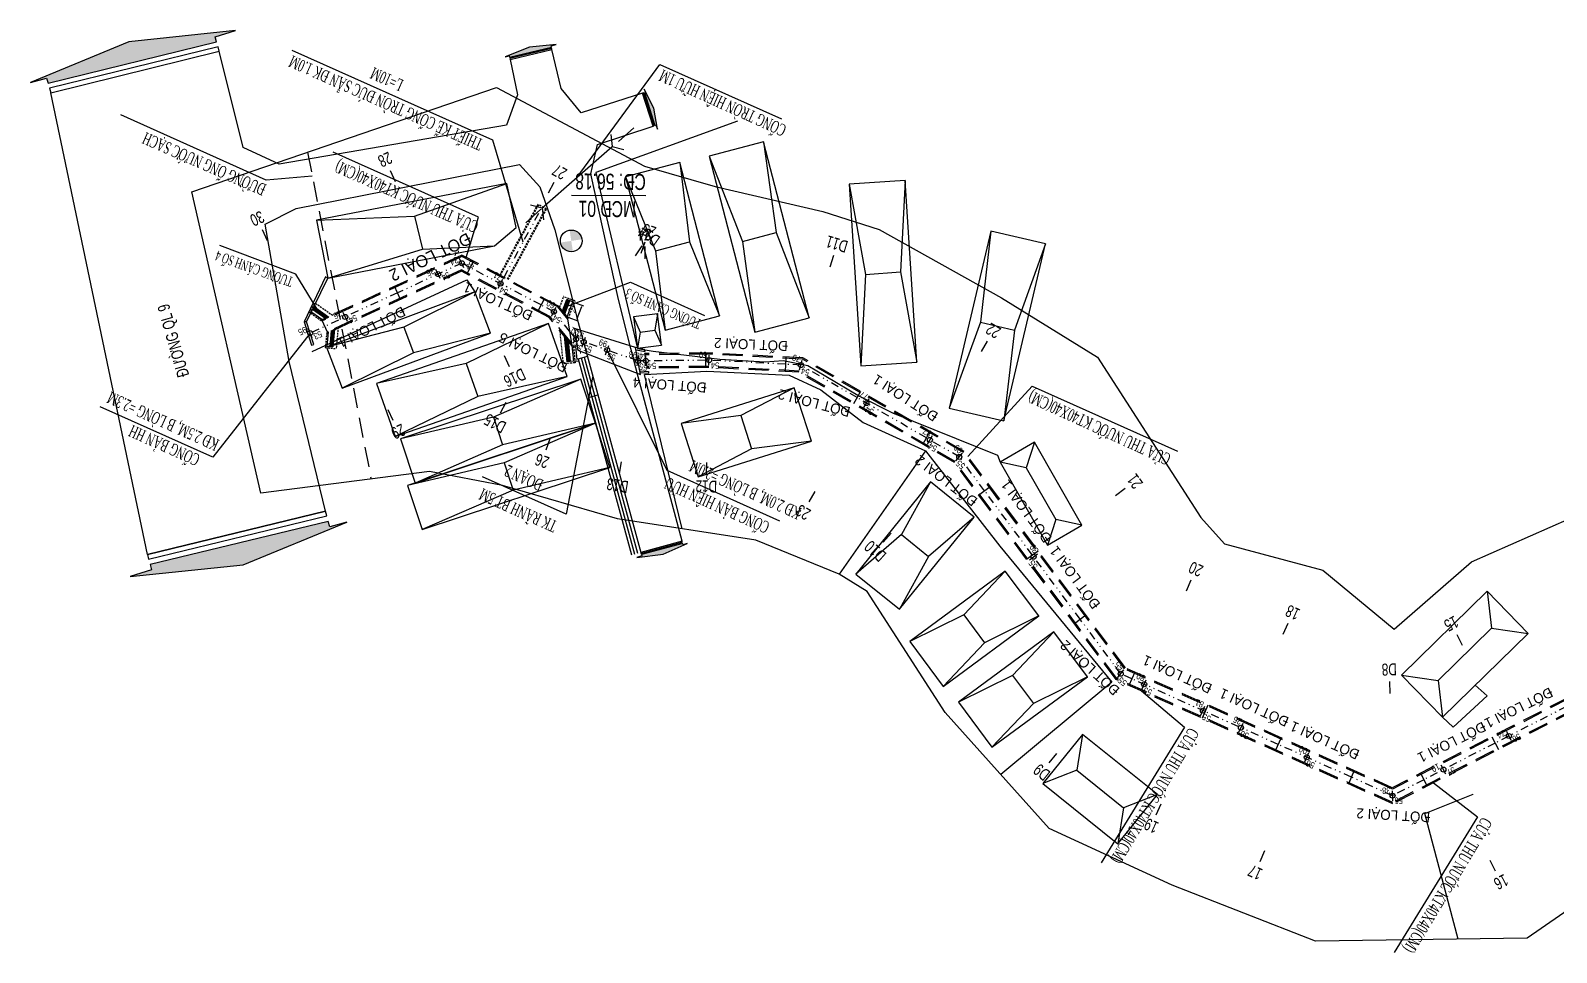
# Model space of a CAD drawing. Header units: metres. Extents: x 2360 to 4597, y 3667 to 5085.
# Drawn here: x 2359.8 to 2550.1, y 4850.1 to 4965.2 of the extents above; entities that cross this region are included whole.
import ezdxf
from ezdxf.enums import TextEntityAlignment as Align

# ---------------------------------------------------------------- set-up
doc = ezdxf.new("R2010")
doc.units = ezdxf.units.M
doc.header["$MEASUREMENT"] = 0
doc.linetypes.add('DIVIDEX2', pattern=[2.5, 1, -0.5, 0, -0.5, 0, -0.5])
doc.linetypes.add('HIDDEN', pattern=[0.375, 0.25, -0.125])
for name, color, linetype in [('1-So hoa', 4, 'Continuous'), ('1-sohoa', 4, 'Continuous'), ('1-text', 2, 'Continuous'), ('DO', 1, 'Continuous'), ('duong bao', 4, 'Continuous'), ('G-C-KBao', 140, 'Continuous'), ('SO-HOA', 34, 'Continuous'), ('SOHOA', 34, 'Continuous'), ('Ten-coc', 1, 'Continuous'), ('tim-coc', 231, 'Continuous'), ('TK', 4, 'Continuous'), ('Ve-coc', 6, 'Continuous')]:
    doc.layers.add(name, color=color, linetype=linetype)
doc.styles.add('0-Hoa-thuong', font='VHARIAL.TTF', dxfattribs={"width": 0.7})
doc.styles.add('in-B', font='VHAVANB.TTF')
doc.styles.get("Standard").update_dxf_attribs({"font": 'VHARIALN.TTF', "height": 2})
doc.styles.add('TDHEADER', font='VNARIAL.TTF', dxfattribs={"width": 0.7, "height": 2})
doc.styles.add('XL97-1', font='vntimeh.shx', dxfattribs={"width": 0.6})
doc.linetypes.add('FENCELINE2', pattern='A,0.25,-0.1,[132,ltypeshp.shx,S=0.1,R=0,X=-0.1,Y=0],-0.1,1', length=1.45)
doc.dimstyles.new('1-500', dxfattribs={"dimtxt": 0.9, "dimasz": 0.2, "dimexe": 0.2, "dimexo": 0.2, "dimgap": 0.5, "dimtad": 1, "dimdsep": 46, "dimtxsty": 'XL97-1', "dimcen": 0.2, "dimclrd": 8, "dimclre": 8, "dimclrt": 3, "dimadec": 0, "dimazin": 0, "dimtfac": 1, "dimtix": 1, "dimtofl": 0, "dimtmove": 0, "dimatfit": 3, "dimfxl": 1, "dimtolj": 1, "dimtzin": 0, "dimarcsym": 0})
doc.dimstyles.get("Standard").update_dxf_attribs({"dimtxt": 0.18, "dimasz": 0.18, "dimexe": 0.18, "dimexo": 0.0625, "dimgap": 0.09, "dimtad": 0, "dimtih": 1, "dimtoh": 1, "dimdec": 4, "dimzin": 0, "dimdsep": 46, "dimtxsty": 'Standard', "dimcen": 0.09, "dimadec": 0, "dimazin": 0, "dimtfac": 1, "dimtdec": 4, "dimtofl": 0, "dimtmove": 0, "dimatfit": 3, "dimfxl": 1, "dimtolj": 1, "dimtzin": 0, "dimarcsym": 0})

# ---------------------------------------------------------------- blocks, each defined once
blk = doc.blocks.new('NX')
at = {"layer": 'SOHOA'}
blk.add_lwpolyline([(0, -1), (1, -1), (1, 0), (0, 0)], close=True, dxfattribs=at)
for points in [[(0, 0), (0.5, -0.1887014423346045), (1, 0)], [(0.5, -0.8112985576653955), (0.5, -0.1887014423346045)], [(0, -1), (0.5, -0.8112985576653955), (1, -1)]]:
    blk.add_lwpolyline(points, dxfattribs=at)
blk = doc.blocks.new('A$C38D81ADC')
at = {"layer": 'G-C-KBao', "extrusion": (0.6331893065978269, 0.1582175798796144, 0.7576532844429577)}
h = blk.add_hatch(color=8, dxfattribs=at)
edge = h.paths.add_edge_path()
edge.add_line((-4.584230629028752, -0.3509789606323466), (-4.080326699884608, -0.3114121132530272))
edge.add_line((-4.080326700117439, -0.3114121129037812), (-4.084882298717275, -0.1521511418977752))
edge.add_line((-4.084882298717275, -0.1521511416649446), (0.003176214639096564, -0.1639663367532193))
edge.add_line((0.003176215337589383, -0.1639663367532194), (0.0128356225322932, -0.3191394424065948))
edge.add_line((0.01283562299795449, -0.3191394425230101), (0.4038063914049416, -0.3064479733584449))
edge.add_line((0.4038063904736191, -0.3064479738241062), (-2.072547059273347, -0.7913890270283446))
edge.add_line((-2.072547058807686, -0.7913890267955139), (-4.584230628563091, -0.350978960399516))
h = blk.add_hatch(color=8, dxfattribs=at)
edge = h.paths.add_edge_path()
edge.add_line((-4.584230629028752, -0.3509789606323466), (-4.080326699884608, -0.3114121130201966))
edge.add_line((-4.080326700117439, -0.3114121129037812), (-4.084882298717275, -0.1521511418977752))
edge.add_line((-4.084882298717275, -0.1521511416649446), (0.003176214639096564, -0.1639663367532193))
edge.add_line((0.003176215337589383, -0.1639663367532194), (0.0128356225322932, -0.3191394424065948))
edge.add_line((0.01283562299795449, -0.3191394425230101), (0.4038063914049416, -0.3064479733584449))
edge.add_line((0.4038063904736191, -0.3064479738241062), (-2.072547059273347, -0.7913890270283446))
edge.add_line((-2.072547058807686, -0.7913890267955139), (-4.584230628563091, -0.350978960399516))
h = blk.add_hatch(color=8, dxfattribs=at)
edge = h.paths.add_edge_path()
edge.add_line((-4.584230629028752, -0.3509789606323466), (-4.080326699884608, -0.3114121130201966))
edge.add_line((-4.080326700117439, -0.3114121129037812), (-4.084882298717275, -0.1521511418977752))
edge.add_line((-4.084882298717275, -0.1521511416649446), (0.003176214639096564, -0.1639663367532193))
edge.add_line((0.003176215337589383, -0.1639663367532194), (0.0128356225322932, -0.3191394424065948))
edge.add_line((0.01283562299795449, -0.3191394425230101), (0.4038063914049416, -0.3064479733584449))
edge.add_line((0.4038063904736191, -0.3064479738241062), (-2.072547059273347, -0.7913890270283446))
edge.add_line((-2.072547058807686, -0.7913890267955139), (-4.584230628563091, -0.350978960399516))
at = {"layer": 'G-C-KBao', "color": 8, "extrusion": (0.633189306597825, 0.158217579879614, 0.7576532844429591), "elevation": 3.236586623711624e-10}
for points in [[(0.003176219350575264, -0.1639663418155541), (-4.084882292881846, -0.1521511473444793), (-4.080326693581654, -0.3114121190278082), (-4.584230623872717, -0.3509789643354873), (-2.072547053104003, -0.791389033222978), (0.4038063966070207, -0.3064479797460559), (0.01283562754121442, -0.3191394471545217)], [(0.003176219830681726, -0.1639663430747021), (-4.084882292881846, -0.1521511473444793), (-4.080326693581654, -0.3114121190278082), (-4.584230623872717, -0.3509789643354873), (-2.072547053104003, -0.791389033222978), (0.4038063966070207, -0.3064479797460559), (0.01283562754121442, -0.3191394471545217)]]:
    blk.add_lwpolyline(points, close=True, dxfattribs=at)
at = {"layer": 'G-C-KBao', "color": 8, "extrusion": (0.6331893065978252, 0.158217579879614, 0.7576532844429591), "elevation": -1.587772286912315e-09}
blk.add_lwpolyline([(0.003176223783053763, -0.1639663391389135), (-4.084882290087009, -0.1521511445016429), (-4.080326691351587, -0.3114121154104761), (-4.584230620174337, -0.3509789618536561), (-2.072547048897638, -0.7913890279472013), (0.403806399825293, -0.3064479759290968), (0.01283563166302911, -0.3191394435086195)], close=True, dxfattribs=at)
at = {"layer": 'G-C-KBao', "color": 8, "extrusion": (0.633189306597825, 0.158217579879614, 0.7576532844429591)}
blk.add_lwpolyline([(1.754831803053164e-06, 0.137581974302883), (-4.092059339242618, 0.1375819743364789), (-4.092059340495449, 0.005265552775058135), (0, 0)], close=True, dxfattribs=at)
blk = doc.blocks.new('MCD')
at = {"layer": '1-So hoa'}
h = blk.add_hatch(color=7, dxfattribs=at)
h.paths.add_polyline_path([(-0.8979093547677621, 0.1207768730819225), (0, 0), (0.1207768731983379, 0.8979093546513468, 0.4142135623730877)])
h.paths.add_polyline_path([(-0.1207768731983379, -0.8979093548841774, 0.4142135623731024), (0.8979093547677621, -0.1207768733147532), (0, 0)])
at = {"layer": '1-So hoa', "color": 7}
blk.add_circle((1.164153218269348e-10, 0), 0.9059957298163113, dxfattribs=at)
blk = doc.blocks.new('tc')
at = {"layer": 'duong bao', "color": 9, "linetype": 'HIDDEN', "flags": 128}
for points in [[(-1.515544456622592, 0.8999999999996362), (-0.03665834246703525, 3.461505888325519)], [(1.273205080756725, 2.705255888326064), (-0.03665834246703525, 3.461505888325519)], [(-1.515544456622592, -0.8999999999996362), (-0.03665834246703525, -3.461505888325519)], [(1.273205080756725, -2.705255888326064), (-0.03665834246703525, -3.461505888325519)]]:
    blk.add_lwpolyline(points, dxfattribs=at)
at = {"layer": 'duong bao', "flags": 128}
for points in [[(-0.938194187433055, 0.8999999999996362), (0.296354359425095, 3.038300807568703)], [(-0.4618802153518118, 0.8999999999996362), (0.6535898384863685, 2.832050807568521)], [(0, 0.8999999999996362), (1, 2.632050807568703)], [(1, 2.632050807568703), (0.296354359425095, 3.038300807568703)], [(-0.938194187433055, -0.8999999999996362), (0.296354359425095, -3.038300807568703)], [(-0.4618802153518118, -0.8999999999996362), (0.6535898384863685, -2.832050807568521)], [(0, -0.8999999999996362), (1, -2.632050807568703)], [(1, -2.632050807568703), (0.296354359425095, -3.038300807568703)]]:
    blk.add_lwpolyline(points, dxfattribs=at)
at = {"layer": 'duong bao', "color": 8, "flags": 128}
for points in [[(-0.9118985149634682, 0.8999999999996362), (0.3160761137773989, 3.026914447385025)], [(-0.8843105915721026, 0.8999999999996362), (0.3367670563206957, 3.014968526137636)], [(-0.813567520905508, 0.8999999999996362), (0.3898243593212101, 2.984335877968078)], [(-0.7086212640533631, 0.8936279860008653), (0.471293214958223, 2.937299812235324)], [(-0.6148204351025015, 0.8999999999996362), (0.5388846736732376, 2.898275865351025)], [(-0.9118985149634682, -0.8999999999996362), (0.3160761137773989, -3.026914447385025)], [(-0.8843105915721026, -0.8999999999996362), (0.3367670563206957, -3.014968526137636)], [(-0.813567520905508, -0.8999999999996362), (0.3898243593212101, -2.984335877968078)], [(-0.7196579160463443, -0.8999999999996362), (0.4602565629652418, -2.943671826234095)], [(-0.6148204351025015, -0.8999999999996362), (0.5388846736732376, -2.898275865351025)]]:
    blk.add_lwpolyline(points, dxfattribs=at)
at = {"layer": 'duong bao', "color": 9, "linetype": 'HIDDEN'}
for points in [[(0.2309401076759059, 0.8999999999996362), (1.273205080756725, 2.705255888326064)], [(0, 0.8999999999996362), (0.2309401076759059, 0.8999999999996362)], [(0, -0.8999999999996362), (0.2309401076759059, -0.8999999999996362)], [(0.2309401076759059, -0.8999999999996362), (1.273205080756725, -2.705255888326064)]]:
    blk.add_lwpolyline(points, dxfattribs=at)
blk = doc.blocks.new('*D29')
at = {"layer": 'Defpoints', "color": 0}
for p in [(2427.430694497051, 4931.306447762241), (2426.727361464647, 4929.434197072422), (2427.864610828431, 4929.006975948681)]:
    blk.add_point(p, dxfattribs=at)
at = {"layer": 'TK', "color": 8, "lineweight": -2}
for p, q in [((2427.617919566033, 4931.236114459), (2428.755168929817, 4930.808893335259)), ((2426.914586533629, 4929.363863769181), (2428.051835897412, 4928.93664264544)), ((2428.497610557594, 4930.692001569519), (2427.934944131671, 4929.194201017663))]:
    blk.add_line(p, q, dxfattribs=at)
at = {"layer": 'TK', "color": 8}
for points in [[(2428.466406379431, 4930.703723786725), (2428.528814735758, 4930.680279352312), (2428.567943860835, 4930.8792266385)], [(2427.903739953507, 4929.205923234869), (2427.966148309834, 4929.182478800456), (2427.864610828431, 4929.006975948681)]]:
    blk.add_solid(points, dxfattribs=at)
at = {"layer": 'TK', "color": 3, "insert": (2427.326958266968, 4930.277184483983), "char_height": 0.9, "attachment_point": 5, "rotation": 69.41071938582257, "style": 'XL97-1'}
blk.add_mtext('\\A1;2', dxfattribs=at)
blk = doc.blocks.new('*D30')
at = {"layer": 'Defpoints', "color": 0}
for p in [(2427.284275477064, 4925.877006866344), (2427.480807059607, 4923.886686455689), (2427.927725505664, 4923.930816832386)]:
    blk.add_point(p, dxfattribs=at)
at = {"layer": 'TK', "color": 8, "lineweight": -2}
for p, q in [((2427.483307518129, 4925.896660024599), (2427.930225964186, 4925.940790401296)), ((2427.750847081375, 4925.722105201977), (2427.90807234741, 4924.129848873451)), ((2427.679839100672, 4923.906339613943), (2428.126757546729, 4923.95046999064))]:
    blk.add_line(p, q, dxfattribs=at)
at = {"layer": 'TK', "color": 8}
for points in [[(2427.784019088219, 4925.725380728352), (2427.717675074531, 4925.718829675601), (2427.731193923121, 4925.921137243042)], [(2427.941244354254, 4924.133124399827), (2427.874900340566, 4924.126573347075), (2427.927725505664, 4923.930816832386)]]:
    blk.add_solid(points, dxfattribs=at)
at = {"layer": 'TK', "color": 3, "insert": (2428.774861909453, 4925.019329539422), "char_height": 0.9, "attachment_point": 5, "rotation": 275.63931575928507, "style": 'XL97-1'}
blk.add_mtext('\\A1;2', dxfattribs=at)

msp = doc.modelspace()

# ---------------------------------------------------------------- linework, layer by layer
at = {"layer": '1-text', "color": 2}
msp.add_line((2436.524151645835, 4944.545155708227, -92.61), (2427.245962438175, 4944.591475857902, -92.61), dxfattribs=at)
at = {"layer": 'Defpoints', "color": 2}
msp.add_lwpolyline([(2562.562613895182, 4863.055546914742), (2546.449738349466, 4851.919630299656), (2520.034662183689, 4851.540405137729), (2502.156994526381, 4858.496758622915), (2486.840278913416, 4865.575175303705), (2473.843392193771, 4880.044018499855), (2464.11350024378, 4895.158280516974), (2460.611582058795, 4897.326436455939), (2450.237467323925, 4901.547108494953), (2432.975652675829, 4904.216945174659), (2418.637435402587, 4908.382843230022), (2409.52834617427, 4910.115410369734), (2388.512353405269, 4907.42294611676), (2379.90869092917, 4945.023439016623), (2417.889686830524, 4958.060012275354), (2436.334564597413, 4948.229292295241), (2445.178841359871, 4945.68054883601), (2458.609460113672, 4942.586381492855), (2465.61625646525, 4940.329448876637), (2480.886417941204, 4931.819563544062), (2492.85449975622, 4924.409719483026), (2505.742203406598, 4904.390162146527), (2508.689721086584, 4901.108824696295), (2520.935005473618, 4897.803288512229), (2529.833667782156, 4890.46315441463), (2539.495833396575, 4898.849417591359), (2568.940488715255, 4911.821968812994)], dxfattribs=at)
at = {"layer": 'DO', "color": 9, "linetype": 'HIDDEN'}
for points in [[(2418.309035613931, 4934.653022994306), (2423.071009111537, 4943.446407348928)], [(2418.396969457477, 4934.60540325933), (2423.158942955083, 4943.398787613952)], [(2419.276307892939, 4934.129205909569), (2424.038281390545, 4942.922590264191)], [(2419.364241736485, 4934.081586174593), (2424.126215234091, 4942.874970529215)], [(2424.126215234091, 4942.874970529215), (2423.071009111537, 4943.446407348928)]]:
    msp.add_lwpolyline(points, dxfattribs=at)
at = {"layer": 'DO', "color": 8, "linetype": 'DIVIDEX2'}
for points in [[(2418.836638675208, 4934.36730458445), (2423.598612172814, 4943.160688939071)], [(2414.606327534515, 4935.578763403327), (2413.562352458263, 4936.128777985098), (2405.555298800723, 4932.430198294825)], [(2423.453573943441, 4930.917622879834), (2414.606327534516, 4935.578763403329)], [(2405.555298800723, 4932.430198294825), (2394.661348246249, 4927.398117083569)], [(2427.005818470856, 4927.655601969383), (2425.054925543459, 4930.073956445081), (2423.453573943441, 4930.917622879835)], [(2436.522832748231, 4923.940605201044), (2435.552864057099, 4923.932660430299), (2427.823835889354, 4926.641576003404), (2427.005818470856, 4927.655601969382)], [(2443.964961624924, 4924.014945057654), (2436.522817654813, 4923.942148226855)], [(2453.951563831598, 4923.513602361769), (2444.402440696029, 4924.019224347338), (2443.964961624924, 4924.014945057654)], [(2462.855699002141, 4919.348745772807), (2455.846409441995, 4923.413271097182), (2453.951563831598, 4923.513602361768)], [(2471.506472911578, 4914.332361540335), (2462.855699002141, 4919.348745772808)], [(2478.747541731434, 4907.738965366661), (2475.613427825062, 4911.950833125983), (2471.504310218089, 4914.3336156364)], [(2484.717282505474, 4899.716360110838), (2478.747541731434, 4907.738965366661)], [(2490.68702327951, 4891.69375485501), (2484.717282505474, 4899.716360110838)], [(2497.136146954842, 4884.268306298201), (2495.749363455886, 4884.890585598077), (2490.68702327951, 4891.69375485501)], [(2506.259722605808, 4880.174363535888), (2497.136146954842, 4884.268306298201)], [(2515.383298256774, 4876.080420773575), (2506.259722605808, 4880.174363535888)], [(2551.326427336304, 4880.805673083934), (2542.429020550473, 4876.241009625644)], [(2524.50687390774, 4871.986478011261), (2515.383298256774, 4876.080420773575)], [(2542.429020550473, 4876.241009625645), (2533.531613764641, 4871.676346167355)], [(2533.531613764641, 4871.676346167355), (2529.643446999229, 4869.681588236081), (2524.50687390774, 4871.986478011261)]]:
    msp.add_lwpolyline(points, dxfattribs=at)
at = {"layer": 'DO', "color": 9, "linetype": 'HIDDEN', "ltscale": 10}
for points in [[(2426.873128095496, 4929.25350269439), (2425.638776642138, 4930.78362222063), (2413.588536491528, 4937.132248684469), (2396.09960058115, 4929.05384357703)], [(2426.773770965682, 4929.137764555248), (2425.541468125692, 4930.665344591372), (2413.584172485984, 4936.965003567908), (2396.16250159629, 4928.917669195099)], [(2427.23786597603, 4926.173439383517), (2424.568382961227, 4929.482568298789), (2413.540532430543, 4935.292552402288), (2396.791511747697, 4927.55592537579)], [(2427.284275477065, 4925.877006866344), (2424.471074444781, 4929.364290669531), (2413.536168424999, 4935.125307285727), (2396.854412762838, 4927.419750993859)], [(2577.684038937193, 4894.406070222512), (2576.219316092374, 4893.076522340745), (2551.496003968112, 4881.90420218234), (2529.617374500361, 4870.679742870451), (2496.331549360094, 4885.615801728713), (2476.224989277495, 4912.636572093957), (2456.110408988489, 4924.300553196788), (2444.421852177291, 4924.919457280381), (2436.355846189511, 4924.840558017551)], [(2577.784856032596, 4894.295003065917), (2576.302628804154, 4892.949566228604), (2551.561163967393, 4881.769042965583), (2529.621719916839, 4870.513383764723), (2496.234518376059, 4885.494932373606), (2476.123062368756, 4912.522282265962), (2456.066409064073, 4924.152672846854), (2444.418616930414, 4924.769418458207), (2436.383674767062, 4924.690823052436)], [(2578.793026986634, 4893.184331499956), (2577.135755921961, 4891.680005107189), (2552.212763960227, 4880.417450798026), (2529.665174081619, 4868.849792707439), (2495.264208535713, 4884.286238822549), (2475.103793281368, 4911.379383986005), (2455.626409819917, 4922.673869347509), (2444.386264461643, 4923.269030236468), (2436.661960542564, 4923.193473401276)], [(2578.893844082038, 4893.07326434336), (2577.219068633741, 4891.553048995047), (2552.277923959507, 4880.282291581269), (2529.669519498097, 4868.68343360171), (2495.167177551679, 4884.165369467442), (2475.001866372629, 4911.26509415801), (2455.582409895501, 4922.525988997575), (2444.383029214766, 4923.118991414294), (2436.689789120114, 4923.043738436159)]]:
    msp.add_lwpolyline(points, dxfattribs=at)
at = {"layer": 'duong bao', "color": 9, "linetype": 'HIDDEN'}
for points in [[(2425.770767949697, 4930.620003928254), (2426.272363285098, 4931.955235133738)], [(2426.873128095496, 4929.25350269439), (2427.688252869274, 4931.423339527983)], [(2427.284275477065, 4925.877006866343), (2427.494654274339, 4925.781748822111)], [(2427.494654274339, 4925.781748822111), (2427.699492258927, 4923.707307572878)]]:
    msp.add_lwpolyline(points, dxfattribs=at)
at = {"layer": 'duong bao'}
for points in [[(2426.13518452682, 4930.168267983176), (2426.670092654314, 4931.592176806656)], [(2426.435828202948, 4929.795585828484), (2427.056244359088, 4931.447114368722)], [(2426.727361464646, 4929.434197072421), (2427.430694497051, 4931.306447762241)]]:
    msp.add_lwpolyline(points, dxfattribs=at)
at = {"layer": 'duong bao', "color": 8}
for points in [[(2426.151782040437, 4930.14769347046), (2426.69141077502, 4931.58416840342)], [(2426.169195207364, 4930.126107862362), (2426.713776534318, 4931.575766442405)], [(2426.21384738654, 4930.070756389277), (2426.771128530985, 4931.554221489076)], [(2426.282410274843, 4929.985764862851), (2426.859191837497, 4931.521139470332)], [(2426.33929416744, 4929.915250784746), (2426.932254448973, 4931.493692639433)]]:
    msp.add_lwpolyline(points, dxfattribs=at)
at = {"layer": 'duong bao', "color": 9, "linetype": 'HIDDEN', "flags": 128}
for points in [[(2427.688252869274, 4931.423339527983), (2426.272363285098, 4931.955235133739)], [(2425.781439049558, 4927.739944165293), (2426.194312448371, 4923.558680563579)], [(2427.699492258927, 4923.707307572878), (2426.194312448371, 4923.558680563579)]]:
    msp.add_lwpolyline(points, dxfattribs=at)
at = {"layer": 'duong bao', "flags": 128}
for points in [[(2427.430694497052, 4931.306447762241), (2426.670092654313, 4931.592176806656)], [(2426.353948164798, 4927.030253765694), (2426.67223939278, 4923.80684550028)], [(2426.826268184872, 4926.444759186024), (2427.082742977477, 4923.847380139181)], [(2427.284275477065, 4925.877006866343), (2427.480807059608, 4923.886686455689)], [(2427.480807059608, 4923.886686455689), (2426.67223939278, 4923.80684550028)]]:
    msp.add_lwpolyline(points, dxfattribs=at)
at = {"layer": 'duong bao', "color": 8, "flags": 128}
for points in [[(2426.380023344777, 4926.997930603658), (2426.694901897857, 4923.809083279666)], [(2426.407379939994, 4926.964018981163), (2426.718678108739, 4923.811431030474)], [(2426.477529821198, 4926.877060195883), (2426.779646893624, 4923.817451313296)], [(2426.570651982318, 4926.761624647386), (2426.860581385769, 4923.825443083736)], [(2426.674610387921, 4926.632756336908), (2426.950933893277, 4923.834364823771)]]:
    msp.add_lwpolyline(points, dxfattribs=at)
at = {"layer": 'SO-HOA', "elevation": 55.297}
for points in [[(2362.296796858107, 4957.396956309548), (2383.319673672456, 4962.577141746891)], [(2374.359499400314, 4899.768969612703), (2396.575208960771, 4905.166726660569)]]:
    msp.add_lwpolyline(points, dxfattribs=at)
at = {"layer": 'SOHOA', "color": 3}
for points, elevation in [([(2419.611218986268, 4961.547998799266), (2420.512, 4957.117), (2419.152, 4953.368), (2390.781, 4948.475), (2386.283, 4950.551), (2383.319673672456, 4962.577141746891)], 57.324), ([(2374.359499400314, 4899.768969612703), (2362.296796858107, 4957.396956309548)], 55.297), ([(2441.030794005402, 4901.447615858165), (2435.583, 4921.959), (2434.668, 4925.479), (2433.1, 4931.597), (2429.651, 4947.292), (2430.493, 4950.928), (2437.428943244049, 4953.214477902601)], 56.118), ([(2423.597, 4943.0325), (2432.324, 4950.683)], 55.916), ([(2396.575208960771, 4905.166726660569), (2392.035, 4923.853), (2389.049, 4941.017), (2392.911, 4942.973), (2420.781, 4948.436), (2423.288, 4945.673), (2425.169, 4940.302), (2428.083, 4928.712), (2435.880201861571, 4900.046615742775)], 55.237), ([(2422.144432009749, 4943.395984808524), (2423.597002284739, 4943.03250200291), (2423.760902936108, 4941.550849446214)], 55.916)]:
    msp.add_lwpolyline(points, dxfattribs=dict(at, elevation=elevation))
for points in [[(2419.611218986268, 4961.547998799266), (2424.814650088101, 4962.787105702641)], [(2436.106419375062, 4957.331296086824), (2428.451, 4954.872), (2425.972, 4957.927), (2424.814650088101, 4962.787105702641)], [(2437.428943244049, 4953.214477902601), (2436.106419375062, 4957.331296086824)], [(2432.152256903128, 4952.170475869531), (2432.324, 4950.683), (2433.771814870263, 4950.328049547505)], [(2441.030794005402, 4901.447615858165), (2435.880201861571, 4900.046615742775)]]:
    msp.add_lwpolyline(points, dxfattribs=at)
at = {"layer": 'SOHOA', "linetype": 'FENCELINE2'}
for points in [[(2447.9594833418, 4953.841259603323), (2430.279, 4947.435), (2435.473, 4925.48), (2437.427, 4925.149), (2445.766, 4924.157), (2451.382, 4923.803), (2453.657, 4923.992), (2456.729, 4923.372), (2458.953, 4922.041), (2463.153, 4919.541), (2467.278, 4917.463), (2480.361, 4912.181), (2480.716, 4911.284)], [(2537.811631365486, 4851.79561825823), (2533.662, 4867.441), (2539.704, 4869.86), (2539.704, 4869.86)]]:
    msp.add_lwpolyline(points, dxfattribs=at)
at = {"layer": 'SOHOA', "color": 5, "linetype": 'HIDDEN', "ltscale": 10, "elevation": 54.824}
msp.add_lwpolyline([(2394.345583127514, 4949.978748857917), (2402.253681813597, 4909.183416627692)], dxfattribs=at)
at = {"layer": 'SOHOA'}
for points, elevation in [([(2395.452303127482, 4941.513985184359), (2396.846, 4934.277), (2417.627, 4938.279), (2420.34, 4940.595), (2419.188, 4946.085)], 56.004), ([(2394.820163872246, 4925.909908243674), (2395.106, 4926.001), (2394.214, 4928.8), (2396.846, 4934.277), (2396.575601660655, 4934.406941287047), (2393.891966388419, 4928.82249205223)], 55.076)]:
    msp.add_lwpolyline(points, close=True, dxfattribs=dict(at, elevation=elevation))
for points, elevation in [([(2395.452303127482, 4941.513985184359), (2407.664171455225, 4942.011235665261), (2419.188, 4946.085)], 56.004), ([(2407.664171455225, 4942.011235665261), (2408.659852611894, 4937.886149907144)], 56.004), ([(2396.846, 4934.277), (2408.659852611894, 4937.886149907144), (2417.627, 4938.279)], 56.004), ([(2394.214, 4928.8), (2393.891966388419, 4928.82249205223)], 54.797), ([(2428.038, 4925.278), (2435.867, 4922.258), (2435.246, 4925.599364220618), (2427.612, 4927.999), (2428.038, 4925.278)], 55.624), ([(2535.866026952669, 4879.459377144266), (2537.207326442322, 4878.231551014186), (2541.453, 4882.152), (2539.958786726981, 4883.457098093363)], 59.73713888128392)]:
    msp.add_lwpolyline(points, dxfattribs=dict(at, elevation=elevation))
at = {"layer": 'SOHOA', "linetype": 'FENCELINE2'}
for points, elevation in [([(2394.921, 4925.114), (2414.214, 4934.032), (2415.205, 4932.548)], 55.101), ([(2441.070681575482, 4902.96490965463), (2436.341, 4922.233), (2444.107, 4922.662), (2454.405, 4922.152), (2458.355, 4920.32), (2463.631, 4916.266), (2471.388, 4912.716), (2460.611582058795, 4897.326436455939)], 56.001), ([(2471.388, 4912.716), (2480.652677137689, 4900.820810804373), (2494.625, 4883.865), (2480.790828906186, 4872.309753011862)], 55.195)]:
    msp.add_lwpolyline(points, dxfattribs=dict(at, elevation=elevation))
at = {"layer": 'SOHOA', "color": 9, "elevation": 55.237}
msp.add_lwpolyline([(2428.067538358876, 4924.19690843801), (2434.722273993273, 4899.731650583081)], dxfattribs=at)
at = {"layer": 'SOHOA', "color": 8, "elevation": 55.237}
for points in [[(2428.453514314975, 4924.301896824574), (2435.108249949372, 4899.836638969646)], [(2428.839490271074, 4924.406885211139), (2435.494225905471, 4899.94162735621)]]:
    msp.add_lwpolyline(points, dxfattribs=at)
at = {"layer": 'Ten-coc'}
for p, q in [((2404.636311078058, 4947.702488940487), (2405.265321229465, 4946.340745121178)), ((2425.052768736336, 4946.181799110941), (2424.353597657812, 4944.854712149602)), ((2388.685751807881, 4940.334683367006), (2389.314761959288, 4938.972939547697)), ((2436.40638319149, 4938.733407204947), (2435.910244808138, 4937.317834280451)), ((2436.040194741164, 4938.284339731071), (2435.175314862026, 4937.058785654474)), ((2436.383435076534, 4938.191466543774), (2436.398106926879, 4936.691538299889)), ((2459.910247849435, 4937.07151832727), (2459.482475385494, 4935.633808092524)), ((2479.093847218732, 4926.405132861501), (2478.341389583861, 4925.107516775085)), ((2419.537948896636, 4923.192211701663), (2418.908938745229, 4924.553955520972)), ((2405.012681490658, 4916.48277008665), (2404.383671339252, 4917.84451390596)), ((2418.412800297478, 4917.466630312363), (2419.111971376002, 4918.793717273702)), ((2424.073110836162, 4912.856259120019), (2424.569249219515, 4914.271832044514)), ((2433.231062102316, 4909.873082354027), (2433.475462308083, 4911.353037941003)), ((2444.095243175951, 4909.772535971309), (2444.127579757012, 4911.272187379313)), ((2456.890344802962, 4906.335402408081), (2457.642802437833, 4907.633018494496)), ((2496.310677995914, 4908.006630371946), (2495.107287207541, 4907.11116925584)), ((2466.128792636295, 4901.315787506146), (2467.127175287744, 4902.435265992445)), ((2504.502776100495, 4896.581619216762), (2503.888684686148, 4895.213082869117)), ((2516.573266686715, 4891.165332942225), (2515.959175272369, 4889.79679659458)), ((2537.659369445641, 4889.809923669817), (2538.344068964384, 4888.475312651943)), ((2529.271353924621, 4883.92672939873), (2529.310521616685, 4882.427240855294)), ((2486.828663983531, 4873.778267166539), (2487.767684980621, 4874.947984896175)), ((2500.161270475623, 4867.291992573374), (2500.775361889971, 4868.660528921018)), ((2513.116747900006, 4861.478593850882), (2513.730839314353, 4862.847130198527)), ((2542.491943465589, 4860.257388612031), (2541.807243946845, 4861.591999629905))]:
    msp.add_line(p, q, dxfattribs=at)
at = {"layer": 'TK'}
for p, q in [((2405.932704891566, 4931.61315200324), (2405.177892709878, 4933.24724458641)), ((2396.854412762838, 4927.419750993859), (2396.09960058115, 4929.05384357703))]:
    msp.add_line(p, q, dxfattribs=at)
for points in [[(2415.025830181629, 4936.375015580129), (2414.186824887401, 4934.782511226524)], [(2423.873076590554, 4931.713875056636), (2423.034071296326, 4930.12137070303)], [(2426.727361464647, 4929.434197072421), (2427.284275477065, 4925.877006866344)], [(2428.067538358876, 4924.19690843801), (2429.225466227173, 4924.511873597703)], [(2436.355846189511, 4924.840558017551), (2436.689789120114, 4923.043738436159)], [(2443.956158514717, 4924.914902003985), (2443.973764735132, 4923.114988111322)], [(2453.999151783181, 4924.412343362759), (2453.903975880015, 4922.614861360777)], [(2429.379893190931, 4919.372208986772), (2430.537821059228, 4919.687174146465)], [(2463.307173583064, 4920.127315424657), (2462.404224421218, 4918.570176120958)], [(2471.957947492501, 4915.110931192185), (2471.054998330656, 4913.553791888485)], [(2478.02550725841, 4907.201688696998), (2479.469576204459, 4908.276242036325)], [(2483.995248032447, 4899.179083441172), (2485.439316978497, 4900.2536367805)], [(2489.964988806485, 4891.156478185347), (2491.409057752534, 4892.231031524674)], [(2497.504601803449, 4885.089428106787), (2496.767692106233, 4883.447184489612)], [(2506.628177454416, 4880.995485344475), (2505.891267757199, 4879.3532417273)], [(2515.751753105381, 4876.90154258216), (2515.014843408164, 4875.259298964985)], [(2542.018200839227, 4877.04177623637), (2542.839840261719, 4875.44024301492)], [(2524.875328756348, 4872.807599819848), (2524.138419059131, 4871.165356202673)], [(2533.120794053396, 4872.477112778078), (2533.942433475889, 4870.875579556629)]]:
    msp.add_lwpolyline(points, dxfattribs=at)
at = {"layer": 'TK', "elevation": 55.624}
for points in [[(2435.297272469, 4925.323486614469), (2436.45039861707, 4925.119539843881), (2436.361437029535, 4925.35060718036), (2435.246, 4925.599364220618)], [(2435.78484021181, 4922.70007049377), (2436.868669615514, 4922.621382036515), (2436.868669615514, 4922.373780990385), (2435.830093373441, 4922.45443765665)]]:
    msp.add_lwpolyline(points, dxfattribs=at)
at = {"layer": 'Ve-coc', "color": 6}
for p, q in [((2413.82444002135, 4935.561384727052), (2413.300264895177, 4936.696171243144)), ((2410.873995079512, 4934.198529399004), (2410.34981995334, 4935.333315915095)), ((2418.119322207637, 4933.021520077666), (2418.701964773074, 4934.127425878782)), ((2399.299172615382, 4928.851943112044), (2398.774997489209, 4929.986729628135)), ((2424.763604260741, 4929.521003544523), (2425.346246826177, 4930.626909345639)), ((2394.923435809335, 4926.830723825523), (2394.399260683162, 4927.965510341614)), ((2427.463469273046, 4926.130928471489), (2428.184202505661, 4927.15222353532)), ((2428.579701151614, 4925.714379850851), (2428.993149804407, 4926.894023954597)), ((2431.486344223245, 4924.695642370368), (2431.899792876039, 4925.875286474114)), ((2435.45103063803, 4923.316012269058), (2435.654697476169, 4924.54930859154)), ((2436.52893092579, 4923.317178125237), (2436.516704383836, 4924.567118328476)), ((2444.388967120587, 4923.394369594002), (2444.415914271471, 4924.644079100673)), ((2455.668170915353, 4922.814225166037), (2456.024647968637, 4924.012317028326)), ((2463.725168319704, 4918.12208185969), (2464.352216348763, 4919.20342859837)), ((2471.631975672931, 4913.537106671211), (2472.259023701989, 4914.618453409891)), ((2475.197435053625, 4911.484383756692), (2476.029420596499, 4912.417282495274)), ((2484.377052677877, 4899.12664097056), (2485.379878334856, 4899.872858567316)), ((2495.358104707099, 4884.403203210729), (2496.140622204674, 4885.377967985426)), ((2498.413036241551, 4883.010300435951), (2498.924779086841, 4884.150747392322)), ((2505.739267489278, 4879.722864397813), (2506.251010334567, 4880.863311354185)), ((2510.483526827781, 4877.594014161409), (2510.99526967307, 4878.73446111778)), ((2544.44930633985, 4876.575031075896), (2543.878723407564, 4877.687206924124)), ((2518.694744913651, 4873.909465675327), (2519.20648775894, 4875.049912631698)), ((2536.272589503671, 4872.380105357726), (2535.702006571385, 4873.492281205956)), ((2529.659766870922, 4869.056801342982), (2529.627127127536, 4870.306375129179))]:
    msp.add_line(p, q, dxfattribs=at)
at = {"layer": 'Ve-coc', "color": 3}
for centre, radius in [((2410.611907516426, 4934.765922657049), 0.3124999999998823), ((2413.562352458263, 4936.128777985098), 0.3124999999999418), ((2418.410643490355, 4933.574472978224), 0.3124999999999339), ((2399.037085052296, 4929.41933637009), 0.3125000000001402), ((2425.054925543459, 4930.073956445081), 0.3124999999999339), ((2394.661348246249, 4927.398117083569), 0.3124999999998823), ((2427.823835889354, 4926.641576003404), 0.312499999999854), ((2428.786425478011, 4926.304201902724), 0.3124999999999901), ((2431.693068549642, 4925.285464422241), 0.3124999999999901), ((2435.552864057099, 4923.932660430299), 0.3125000000002739), ((2436.522817654813, 4923.942148226856), 0.3124999999999092), ((2444.402440696029, 4924.019224347338), 0.3125000000003), ((2455.846409441995, 4923.413271097182), 0.3125000000000061), ((2464.038692334233, 4918.66275522903), 0.3125000000000498), ((2471.94549968746, 4914.077780040551), 0.3125000000000498), ((2475.613427825062, 4911.950833125983), 0.3125000000000284), ((2484.878465506366, 4899.499749768938), 0.3125000000001995), ((2495.749363455886, 4884.890585598077), 0.3124999999999685), ((2498.668907664196, 4883.580523914136), 0.3124999999999916), ((2505.995138911922, 4880.293087875999), 0.3124999999999916), ((2510.739398250425, 4878.164237639595), 0.3125000000001927), ((2544.164014873707, 4877.13111900001), 0.3124999999999035), ((2518.950616336296, 4874.479689153512), 0.3125000000001927), ((2535.987298037528, 4872.936193281841), 0.3125000000001563), ((2529.643446999229, 4869.681588236081), 0.3125000000001478)]:
    msp.add_circle(centre, radius, dxfattribs=at)

# ---------------------------------------------------------------- block references
at = {"layer": '1-sohoa', "xscale": 1.500000000092752, "yscale": 1.5, "zscale": 1.5, "rotation": 106.2875369610219}
msp.add_blockref('MCD', (2427.221, 4938.909, 56.181), dxfattribs=at)
at = {"layer": 'SO-HOA', "extrusion": (0.2350659588025401, -0.9539740912385596, 0.1862187645158427), "xscale": 5.291145291253836, "yscale": 5.291145291125714, "zscale": 5.291145291719738, "rotation": 75.97054835084613}
msp.add_blockref('A$C38D81ADC', (3479.751973885337, 845.9836167515707, -4164.110468189629), dxfattribs=at)
at = {"layer": 'SO-HOA', "extrusion": (0.2276316522408083, -0.9559026874731265, 0.1855636898204336), "xscale": 1.307148790891926, "yscale": 1.307148790860274, "zscale": 1.307148791007025, "rotation": 75.97054835084636}
msp.add_blockref('A$C38D81ADC', (3503.160288580289, 791.7637674541137, -4192.094340475434), dxfattribs=at)
at = {"layer": 'SO-HOA', "extrusion": (-0.9355428772001116, -0.3005422465151329, 0.1855636898204335), "xscale": 1.056688279126317, "yscale": 1.05668827910073, "zscale": 1.056688279219362, "rotation": 75.97054835084636}
msp.add_blockref('A$C38D81ADC', (-3974.67427926548, 711.8554570130158, -3769.064377328286), dxfattribs=at)
at = {"layer": 'SO-HOA', "extrusion": (-0.2315290138791196, 0.9549731411657858, 0.1855279369370406), "xscale": 5.586948149230363, "yscale": 5.586948149095078, "zscale": 5.586948149722311, "rotation": 76.12357379784895}
msp.add_blockref('A$C38D81ADC', (-3484.855500544741, -724.7991147234816, 4139.172115014497), dxfattribs=at)
at = {"layer": 'SO-HOA', "extrusion": (-0.25791243338876, 0.948181044803003, 0.1855636898204334), "xscale": 1.30441201869113, "yscale": 1.304412018659544, "zscale": 1.304412018805988, "rotation": 75.97054835084633}
msp.add_blockref('A$C38D81ADC', (-3641.935676740483, -758.6158850018428, 4017.770401183592), dxfattribs=at)
at = {"layer": 'SOHOA', "extrusion": (0.06467120042917852, -0.1485256561816126, 0.9867916524225723), "yscale": 7, "zscale": 4.984252309964258, "rotation": 261.1504336036576}
for p, xscale in [((4224.031681994417, 3514.462031961636, -574.1627608402421), 23), ((4213.41748882528, 3516.268241806501, -574.1733044882765), 20)]:
    msp.add_blockref('NX', p, dxfattribs=dict(at, xscale=xscale))
at = {"layer": 'SOHOA', "extrusion": (0.03550552190177327, -0.1580556630545463, 0.9867916524225723), "xscale": 23, "yscale": 7, "zscale": 4.984252309964258, "rotation": 261.1504336036576}
msp.add_blockref('NX', (3492.977536603094, 4228.909158918039, -691.4484529143233), dxfattribs=at)
at = {"layer": 'SOHOA', "extrusion": (-0.01223926432582239, -0.1615315297949358, 0.9867916524225723), "xscale": 23, "yscale": 7, "zscale": 4.984252309964258, "rotation": 261.1504336036576}
msp.add_blockref('NX', (2106.148262454544, 5045.03740418193, -826.4308214561481), dxfattribs=at)
at = {"layer": 'SOHOA', "extrusion": (-0.1411541983044053, -0.07948413055554053, 0.9867916524225723), "xscale": 20, "yscale": 5.5, "zscale": 4.984252309964258, "rotation": 261.1504336036576}
msp.add_blockref('NX', (-3107.505905443319, 4472.900693549895, -679.2635582862484), dxfattribs=at)
at = {"layer": 'SOHOA', "extrusion": (0.04570524999683375, -0.1554132067485145, 0.9867916524225723), "xscale": 4, "yscale": 3, "zscale": 4.984252309964258, "rotation": 261.1504336036576}
msp.add_blockref('NX', (3729.811842522485, 3988.400042126809, -654.1741349022185), dxfattribs=at)
at = {"layer": 'SOHOA', "extrusion": (-0.1427269949822035, -0.07662401459385723, 0.9867916524225723), "xscale": 23, "yscale": 7, "zscale": 4.984252309964258, "rotation": 261.1504336036576}
msp.add_blockref('NX', (-3188.743365269268, 4416.078059797542, -669.4827955345279), dxfattribs=at)
at = {"layer": 'SOHOA', "extrusion": (-0.1540720231700674, -0.04120337749036003, 0.9872001283223525), "yscale": 5.800839680598163, "zscale": 3.602736661940253, "rotation": 273.3461763545529}
for p, xscale in [((-4121.41341359645, 3580.472177760429, -521.4834818321299), 24), ((-4115.622463768274, 3580.810764658502, -521.4834818321299), 25)]:
    msp.add_blockref('NX', p, dxfattribs=dict(at, xscale=xscale))
at = {"layer": 'SOHOA', "extrusion": (-0.145095192395376, -0.07203901618483126, 0.9867916524225723), "xscale": 15, "yscale": 7, "zscale": 4.984252309964258, "rotation": 261.1504336036576}
msp.add_blockref('NX', (-3308.589958535775, 4328.560738838528, -707.8075424484082), dxfattribs=at)
at = {"layer": 'SOHOA', "extrusion": (-0.1717271965499509, -0.001505958477571664, 0.985143391620813), "xscale": 5, "yscale": 11.9557884307141, "zscale": 7.425400402945324, "rotation": 299.5625261950061}
msp.add_blockref('NX', (-4881.408913764816, 2505.989532455833, -378.6374876085777), dxfattribs=at)
at = {"layer": 'SOHOA', "extrusion": (-0.08119899852526927, -0.1401747386215608, 0.9867916524225723), "zscale": 4.984252309964258, "rotation": 261.1504336036576}
for p, xscale, yscale in [((-314.5580988575371, 5413.194856319794, -888.7340052054548), 15, 7), ((-277.4095611012031, 5395.129619986601, -884.5517994667952), 8, 12)]:
    msp.add_blockref('NX', p, dxfattribs=dict(at, xscale=xscale, yscale=yscale))
at = {"layer": 'SOHOA', "extrusion": (-0.1137131618516075, -0.1153756973146412, 0.9867916524225723), "xscale": 15, "yscale": 7, "zscale": 4.984252309964258, "rotation": 261.1504336036576}
for p in [(-1663.81244515402, 5150.956227872932, -901.6179518550539), (-1654.160743578901, 5149.845499691284, -901.4356115270216)]:
    msp.add_blockref('NX', p, dxfattribs=at)
at = {"layer": 'SOHOA', "extrusion": (-0.1023996446690618, -0.01122041146353983, 0.9946800566706056), "xscale": 7.356759139613863, "yscale": 15, "zscale": 9.316073690133642, "rotation": 37.92548423138315}
msp.add_blockref('NX', (-4589.236739374594, 3049.488622047754, -255.0019813317098), dxfattribs=at)
at = {"layer": 'TK', "xscale": -0.9, "yscale": 0.9, "zscale": 0.9, "rotation": 24.79293231534241}
msp.add_blockref('tc', (2396.567789593282, 4928.27873129554), dxfattribs=at)

# ---------------------------------------------------------------- texts
at = {"layer": '1-text', "color": 6, "style": 'XL97-1', "width": 0.6}
for s, rotation, p in [('thiÕt kÕ cèng trßn ®óc s½n ®k 1.0m', 156.1164205356878, (2416.348738761433, 4951.510768416882, -299.8773707751883)), ('L=10M', 156.1164205356878, (2406.415200725522, 4958.927319392249, -299.8773707751883)), ('®o¹n 2', 155.8492851970814, (2423.871781096664, 4909.00750296233, -299.8773707751883)), ('tk r·nh bt 5m', 155.8492851970814, (2425.593465077865, 4903.862586453459, -299.8773707751883))]:
    msp.add_text(s, height=1.5, rotation=rotation, dxfattribs=at).set_placement(p)
at = {"layer": '1-text', "color": 4}
for s, rotation, style, width, p in [('CèNG TRßN HIÖN H÷U 1M', 155.5499997420879, 'XL97-1', 0.6, (2454.177137302719, 4953.256806570691)), ('§¦êNG èNG N¦íC S¹CH', 156.3517915987633, 'XL97-1', 0.6, (2389.297082233465, 4945.894093256756, -299.8773707751883)), ('CöA THU N¦íC KT40X40(CM)', 156.3517915987633, 'XL97-1', 0.6, (2415.788091214489, 4941.24781154129, -299.8773707751883)), ('§¦êNG ql 9', 105.9625491005056, '0-Hoa-thuong', 0.7, (2379.594169849589, 4922.160838337332)), ('K§ 2.5M, B LßNG =2.3M', 155.8492851970796, 'XL97-1', 0.6, (2383.418496461842, 4914.032300742645, -355.6143939972901)), ('CöA THU N¦íC KT40X40(CM)', 155.3146286790148, 'XL97-1', 0.6, (2502.117623768589, 4912.223811255953, -299.8773707751883)), ('CèNG B¶N HH', 155.8492851970796, 'XL97-1', 0.6, (2381.042592310079, 4912.146627393199, -355.6143939972901)), ('K§ 2.0M, B LßNG =2.0M', 155.8171350807153, 'XL97-1', 0.6, (2456.031291478847, 4905.482509854823, -299.8773707751883)), ('CèNG B¶N HIÖN H÷U', 155.8171350807153, 'XL97-1', 0.6, (2452.086968584497, 4903.719729206801, -299.8773707751883)), ('CöA THU N¦íC KT40X40(CM)', 238.9881805335099, 'XL97-1', 0.6, (2504.300212076698, 4878.273111019875, 299.8773707751883)), ('CöA THU N¦íC KT40X40(CM)', 238.9881805335099, 'XL97-1', 0.6, (2540.851390867213, 4867.102103387714, 299.8773707751883))]:
    msp.add_text(s, height=1.5, rotation=rotation, dxfattribs=dict(at, style=style, width=width)).set_placement(p)
at = {"layer": '1-text', "color": 2, "style": '0-Hoa-thuong', "width": 0.7}
for s, p in [('C§: 56.18', (2436.524556146353, 4947.261216125, -92.61)), ('mc® 01', (2435.313875211287, 4943.861861902769, -92.61))]:
    msp.add_text(s, height=2, rotation=179.5392456537115, dxfattribs=at).set_placement(p)
at = {"layer": 'Ten-coc', "style": 'TDHEADER', "width": 0.7}
for s, rotation, p in [('28', 204.7929323153301, (2403.692795850948, 4949.74510466945)), ('27', 152.2176545432597, (2426.101525354123, 4948.172429552949)), ('30', 204.7929323153301, (2387.74223658077, 4942.37729909597)), ('D14', 144.7891823296265, (2437.337514559871, 4940.122670845965)), ('24', 180.5604323381894, (2436.361427301016, 4940.441358909604)), ('25', 160.6851545547237, (2437.150590766519, 4940.85676659169)), ('D11', 163.4302934579207, (2460.551906545346, 4939.22808367939)), ('22', 149.891543460769, (2480.222533671038, 4928.351556991124)), ('D16', 204.7929323153538, (2419.85245397234, 4922.511339792009)), ('29', 204.7929323153083, (2405.327186566362, 4915.801898176996)), ('D15', 152.2176545432597, (2418.063214758216, 4916.803086831694)), ('26', 160.6851545547237, (2423.825041644486, 4912.148472657771)), ('21', 126.6534879109724, (2498.115764178474, 4909.349822046105)), ('D13', 170.6227934464661, (2433.108861999433, 4909.133104560539)), ('D12', 178.764737896629, (2444.07907488542, 4909.022710267308)), ('23', 149.891543460769, (2456.514115985527, 4905.686594364873)), ('D10', 138.2725156858255, (2465.629601310571, 4900.756048262997)), ('20', 155.8332101388835, (2505.423913222016, 4898.634423738229)), ('18', 155.8332101389286, (2517.494403808234, 4893.218137463693)), ('15', 207.1593212557486, (2536.632320167525, 4891.811840196629)), ('D8', 181.4962656973129, (2529.212602386525, 4886.175962213886)), ('D9', 141.2433490249149, (2486.359153484986, 4873.193408301721)), ('19', 155.8332101388835, (2499.85422476845, 4866.607724399551)), ('17', 155.8332101389286, (2512.809702192833, 4860.79432567706)), ('16', 207.1593212557248, (2542.83429322496, 4859.590083103093))]:
    msp.add_text(s, height=1.5, rotation=rotation, dxfattribs=at).set_placement(p, align=Align.CENTER)
at = {"layer": 'tim-coc', "style": 'TDHEADER', "width": 0.7}
for s, rotation, p in [('34', 204.7929323153537, (2413.243831822949, 4936.246015371962)), ('35', 204.7929323153301, (2410.293386881111, 4934.883160043913)), ('71', 152.2176545432597, (2418.310176949105, 4933.898674264602)), ('60', 152.2176545432597, (2424.954459002209, 4930.398157731459)), ('26', 204.7929323153082, (2398.718564416981, 4929.536573756955)), ('95', 204.7929323153301, (2394.342827610934, 4927.515354470433)), ('31', 144.7891823296264, (2427.76612801776, 4926.976045436321)), ('91', 160.6851545547237, (2428.639315951428, 4926.61007571198)), ('99', 160.6851545547237, (2431.545959023059, 4925.591338231497)), ('93', 170.6227934464661, (2435.355175196106, 4924.208557357138)), ('48', 180.5604323381894, (2436.280481639736, 4924.179789249823)), ('60', 178.7647378966289, (2444.167670323718, 4924.264342425588)), ('79', 163.4302934579206, (2455.684819398666, 4923.711748328971)), ('77', 149.891543460769, (2463.951466981986, 4918.990767024436)), ('87', 149.891543460769, (2471.858274335213, 4914.405791835957)), ('09', 138.2725156858255, (2475.594052491486, 4912.289690908023)), ('30', 126.6534879109723, (2484.927734253929, 4899.835566073655)), ('55', 141.2433490249149, (2495.712451978679, 4885.227983794353)), ('80', 155.8332101388835, (2498.548196474868, 4883.897744356055)), ('81', 155.8332101388835, (2505.874427722595, 4880.610308317918)), ('25', 155.8332101389286, (2510.618687061098, 4878.481458081514)), ('74', 207.1593212557486, (2543.840925187848, 4877.23510483987)), ('00', 155.8332101389286, (2518.829905146968, 4874.796909595431)), ('19', 207.1593212557248, (2535.664208351669, 4873.040179121702)), ('38', 181.4962656973129, (2529.397262001549, 4869.9152395723))]:
    msp.add_text(s, height=0.8, rotation=rotation, dxfattribs=at).set_placement(p, align=Align.TOP_LEFT)
for s, rotation, p in [('54', 204.7929323153301, (2410.930428151741, 4934.648685270186)), ('54', 204.7929323153537, (2413.880873093578, 4936.011540598234)), ('54', 152.2176545432597, (2418.511110031605, 4933.250271691845)), ('54', 204.7929323153082, (2399.35560568761, 4929.302098983225)), ('54', 152.2176545432597, (2425.155392084709, 4929.749755158702)), ('53', 204.7929323153301, (2394.979868881563, 4927.280879696705)), ('54', 144.7891823296264, (2427.881543760947, 4926.307106570487)), ('55', 160.6851545547237, (2428.933535004594, 4925.998328093468)), ('55', 160.6851545547237, (2431.840178076225, 4924.979590612985)), ('55', 170.6227934464661, (2435.750552918093, 4923.65676350346)), ('54', 180.5604323381894, (2436.76515366989, 4923.70450720389)), ('54', 178.7647378966289, (2444.63721106834, 4923.774106269087)), ('54', 163.4302934579206, (2456.007999485324, 4923.114793865392)), ('54', 149.891543460769, (2464.125917686481, 4918.334743433625)), ('54', 149.891543460769, (2472.032725039707, 4913.749768245146)), ('55', 138.2725156858255, (2475.632803158638, 4911.611975343943)), ('55', 126.6534879109723, (2484.829196758804, 4899.163933464221)), ('55', 141.2433490249149, (2495.786274933094, 4884.553187401802)), ('55', 155.8332101388835, (2498.789618853524, 4883.263303472218)), ('55', 155.8332101388835, (2506.11585010125, 4879.97586743408)), ('56', 155.8332101389286, (2510.860109439753, 4877.847017197676)), ('56', 207.1593212557486, (2544.487104559566, 4877.027133160149)), ('56', 155.8332101389286, (2519.071327525623, 4874.162468711594)), ('57', 207.1593212557248, (2536.310387723387, 4872.83220744198)), ('56', 181.4962656973129, (2529.889631996909, 4869.447936899861))]:
    msp.add_text(s, height=0.8, rotation=rotation, dxfattribs=at).set_placement(p, align=Align.RIGHT)
at = {"layer": 'TK', "color": 4, "style": 'in-B'}
for height, rotation, p in [(1.5, 205.9277349012146, (2414.261758708044, 4939.972903173515)), (1.25, 177.4163151620402, (2454.243198579057, 4926.403165039605)), (1.25, 165.4867488205081, (2462.119253422497, 4918.12852699024, 56.001)), (1.25, 142.677194425695, (2477.997049959919, 4906.697416654078)), (1.25, 137.7725802978619, (2495.716897539858, 4883.014667949734)), (1.25, 176.7239315831964, (2534.361035859738, 4867.59599842573))]:
    msp.add_text('®èt LO¹I 2', height=height, rotation=rotation, dxfattribs=at).set_placement(p)
at = {"layer": 'TK', "color": 6, "style": 'XL97-1', "width": 0.6}
for s, rotation, p in [('T¦êNG C¸NH Sè 4', 160.3052464025691, (2392.63931383021, 4934.321774610254)), ('T¦êNG C¸NH Sè 3', 156.5684878849526, (2443.569435563472, 4929.008410817784))]:
    msp.add_text(s, height=1.25, rotation=rotation, dxfattribs=at).set_placement(p)
at = {"layer": 'TK', "color": 6, "style": 'in-B'}
for rotation, p in [(156.0012328588057, (2422.523203777972, 4930.067301162148, 56.001)), (206.7398480745724, (2406.117626676453, 4930.766729392558, 56.001)), (147.3800727061197, (2473.087362772865, 4917.355128208158)), (126.6102831992384, (2487.209875596207, 4901.852330081958)), (126.6102831992384, (2493.270936749623, 4893.582746849557)), (156.0113327566613, (2507.242884526351, 4883.520917606132)), (156.0113327566613, (2516.82582703269, 4879.385256374288)), (206.3462535761739, (2549.22292538427, 4883.240857863056)), (156.0113327566613, (2525.63731661348, 4875.282393371772)), (206.3462535761739, (2540.870429030236, 4878.955751448289))]:
    msp.add_text('®èt LO¹I 1', height=1.25, rotation=rotation, dxfattribs=at).set_placement(p)
at = {"layer": 'TK', "color": 40, "style": 'in-B'}
for s, rotation, p in [('®èt LO¹I 5', 154.32494473898, (2426.861591775095, 4923.557076655063, 0.7639999999999958)), ('®èt LO¹I 4', 175.8187782132418, (2444.116972237425, 4921.213550887711))]:
    msp.add_text(s, height=1.25, rotation=rotation, dxfattribs=at).set_placement(p)

# ---------------------------------------------------------------- dimensions: what is measured, and where the dimension line sits
at = {"layer": 'TK'}
for p1, p2, distance, picture, middle in [((2427.430694497051, 4931.306447762241), (2426.727361464647, 4929.434197072422), 1.2148473171544325, '*D29', (2427.326958266968, 4930.277184483983)), ((2427.284275477065, 4925.877006866344), (2427.480807059608, 4923.886686455689), 0.44909195892641585, '*D30', (2428.774861909453, 4925.019329539422))]:
    dim = msp.add_aligned_dim(p1=p1, p2=p2, distance=distance, dimstyle='1-500', dxfattribs=at)
    dim.commit()
    dim.dimension.update_dxf_attribs({"geometry": picture, "text_midpoint": middle})

# ---------------------------------------------------------------- leaders
at = {"layer": '1-text', "color": 8}
for points in [[(2421.217625424011, 4938.763996761761), (2417.441585965307, 4951.458982155898), (2392.422850377131, 4962.685421810907)], [(2427.9605, 4946.85775, 299.8773707751883), (2438.280229969913, 4960.930910033887, 299.8773707751883), (2453.418682702104, 4954.137963784899, 299.8773707751883)], [(2394.926553520055, 4946.981709857711), (2389.166995698806, 4946.497782308446), (2371.053758898538, 4954.625577543279)], [(2414.131993743083, 4936.845930150891), (2415.65800467983, 4941.85150059298), (2397.544767879563, 4949.979295827813)], [(2395.882064886273, 4929.844744210078), (2392.870318528175, 4934.745852128969), (2383.376069326737, 4938.33344444492)], [(2426.635774308206, 4930.70447171209), (2434.587298514712, 4933.757054989916), (2443.847237295236, 4929.6019231863)], [(2394.659449223748, 4927.402228276602, -55.73702322210179), (2382.511955990807, 4911.905179307144, -55.73702322210179), (2368.46732807748, 4918.207303057176, -55.73702322210179)], [(2431.688349973227, 4925.287118216851), (2439.125699550781, 4910.286062411934), (2453.17032746411, 4903.983938661907)], [(2429.88993335189, 4922.069047851433), (2426.603817064341, 4904.796248737248), (2416.152251180806, 4909.486089008285)], [(2476.688735312438, 4912.013353847447), (2484.703443783977, 4920.779237382888), (2502.816680584246, 4912.651442148057)], [(2498.323596894345, 4882.749016864353, 599.7547415503766), (2503.68482915395, 4878.22146960218, 599.7547415503766), (2493.302569141262, 4861.299321990519, 599.7547415503766)], [(2534.744140594729, 4871.286881779593, 599.7547415503766), (2540.236007944465, 4867.05046197002, 599.7547415503766), (2529.853747931777, 4850.128314358359, 599.7547415503766)]]:
    msp.add_leader(points, dimstyle='Standard', override={"dimgap": 0.09, "dimtad": 0}, dxfattribs=at)
at = {"layer": 'SOHOA', "color": 8}
for points, override in [([(2433.130673629239, 4951.299844203841), (2435.010459041669, 4953.002851750824)], {"dimasz": 0.5}), ([(2421.542218595264, 4941.162337361606), (2423.422004007695, 4942.865344908589)], {"dimasz": 0.5, "dimgap": 0.09, "dimtad": 0})]:
    msp.add_leader(points, dimstyle='Standard', override=override, dxfattribs=at)

doc.saveas('drawing.dxf')
